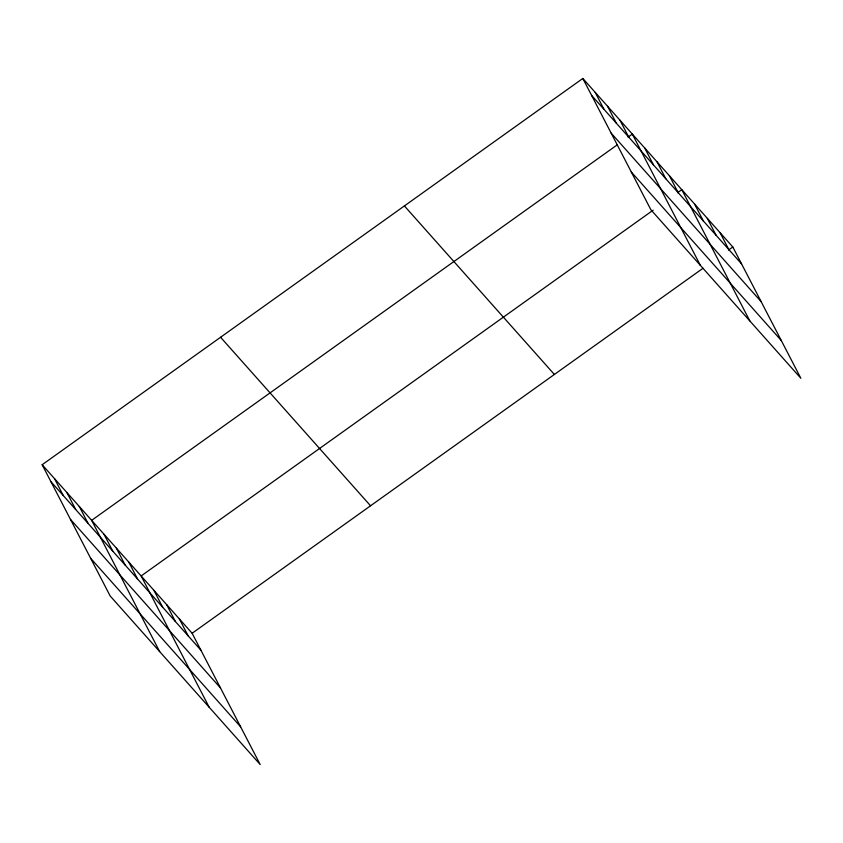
<?xml version="1.0" encoding="UTF-8"?>
<svg xmlns="http://www.w3.org/2000/svg" width="843" height="843" viewBox="0 0 843 843"><rect width="100%" height="100%" fill="white"/><g stroke="black" fill="none" stroke-linecap="round" stroke-linejoin="round"><path stroke-width="1.26" d="M42.15 464.735L192.13 633.262L260.181 764.538L110.191 596.012L42.15 464.735L582.819 78.462L732.809 246.988L800.85 378.265L650.87 209.738L582.819 78.462M617.445 144.701L91.645 520.352L159.685 651.628M628.067 137.114L632.313 134.079L700.364 265.355M653.135 210.181L141.139 575.959L209.18 707.235M677.561 192.72L681.808 189.686L749.859 320.962M192.13 633.262L703.073 268.232M728.552 250.023L732.809 246.988M591.586 95.385L741.577 263.901M611.154 133.12L761.134 301.646M631.302 172.004L781.292 340.519M404.398 205.934L554.378 374.461M220.571 337.263L370.551 505.789M50.917 481.659L200.897 650.174M70.475 519.393L220.466 687.92M90.633 558.277L240.613 726.792M720.059 232.668L728.826 249.581M707.309 218.337L716.076 235.26M694.558 204.017L703.325 220.929M669.437 175.787L678.204 192.699M657.066 161.888L665.833 178.8M644.695 147.978L653.462 164.901M619.942 120.17L628.709 137.093M607.571 106.271L616.338 123.183M595.2 92.372L603.967 109.284M179.38 618.941L188.147 635.854M166.64 604.61L175.407 621.533M153.89 590.29L162.657 607.202M128.768 562.06L137.535 578.972M116.387 548.161L125.164 565.073M104.016 534.251L112.783 551.174M79.274 506.453L88.041 523.366M66.892 492.544L75.67 509.457M54.521 478.645L63.288 495.558"/></g></svg>
